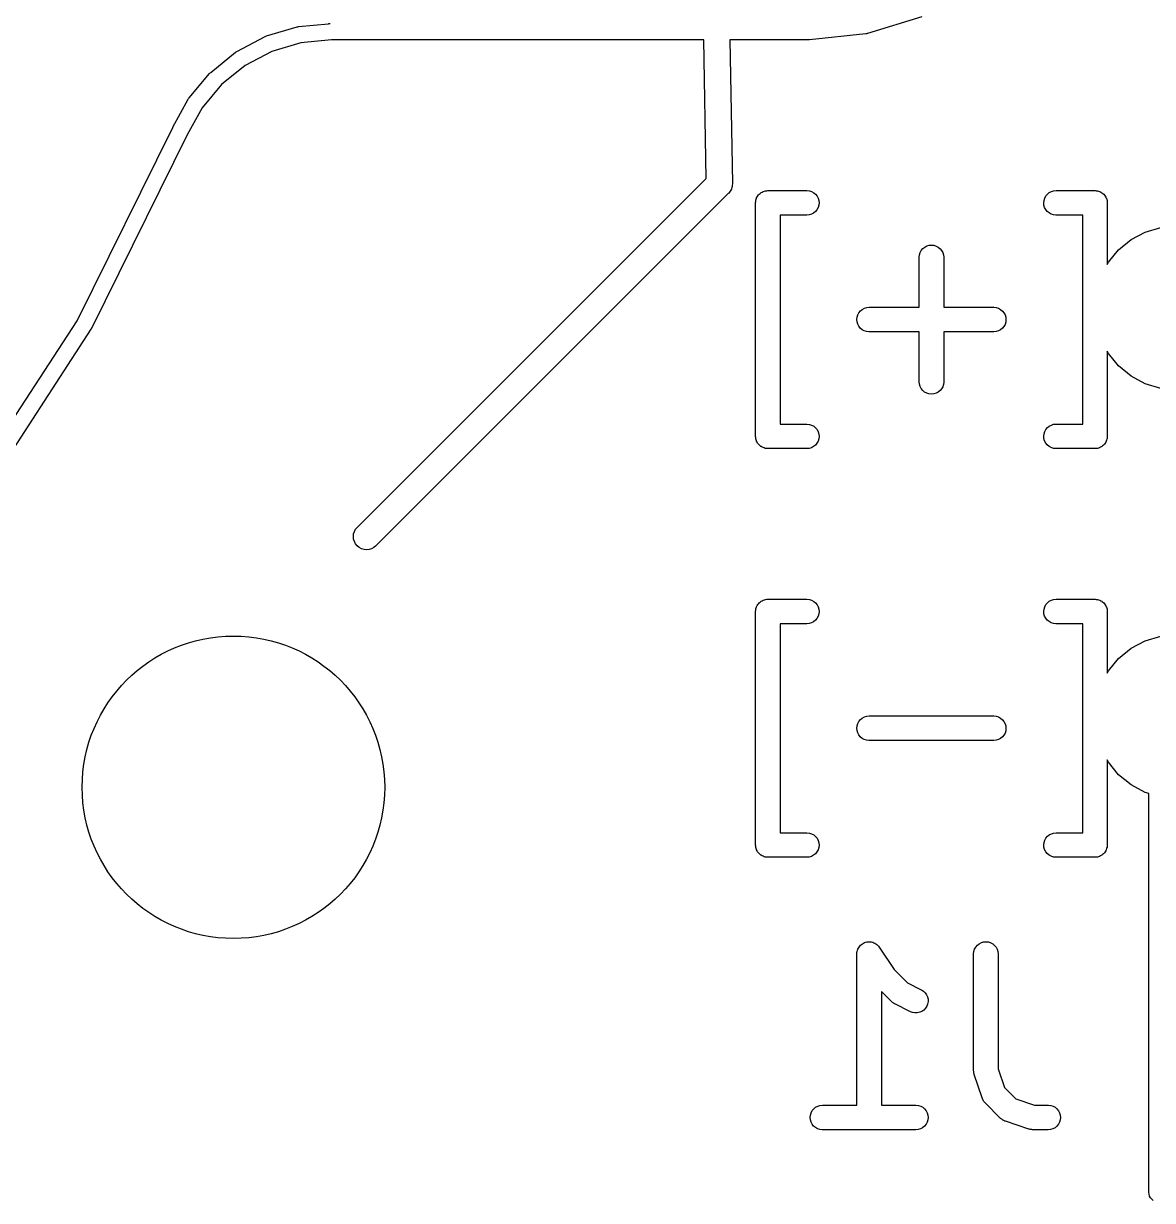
# Model space of a CAD drawing. Extents: x 4.93 to 6.76, y -5.59 to -2.93.
# Drawn here: x 6.12 to 6.3918, y -4.7622 to -4.4788 of the extents above; entities that cross this region are included whole.
import ezdxf

# ---------------------------------------------------------------- set-up
doc = ezdxf.new("R2010")
doc.units = 0
doc.header["$MEASUREMENT"] = 0
doc.layers.add('BLACK', color=7, linetype='CONTINUOUS')

msp = doc.modelspace()

# ---------------------------------------------------------------- linework, layer by layer
at = {"layer": 'BLACK', "linetype": 'CONTINUOUS'}
for p, q in [((6.33624, -4.47711), (6.32318, -4.48116)), ((6.17852, -4.48175), (6.18588, -4.47956)), ((6.18588, -4.47956), (6.18591, -4.47955)), ((6.18588, -4.47956), (6.18588, -4.47956)), ((6.18588, -4.47956), (6.18588, -4.47956)), ((6.18588, -4.47956), (6.18588, -4.47956)), ((6.18591, -4.47955), (6.18608, -4.47952)), ((6.18608, -4.47952), (6.18626, -4.47948)), ((6.18626, -4.47948), (6.19348, -4.47879)), ((6.19348, -4.47879), (6.19355, -4.47877)), ((6.19355, -4.47877), (6.19384, -4.47874)), ((6.3228, -4.48124), (6.3092, -4.48266)), ((6.32298, -4.4812), (6.3228, -4.48124)), ((6.32315, -4.48117), (6.32298, -4.4812)), ((6.32318, -4.48116), (6.32315, -4.48117)), ((6.32318, -4.48116), (6.32318, -4.48116)), ((6.17137, -4.48547), (6.17817, -4.48189)), ((6.17817, -4.48189), (6.17819, -4.48188)), ((6.17817, -4.48189), (6.17817, -4.48189)), ((6.17817, -4.48189), (6.17817, -4.48189)), ((6.17819, -4.48188), (6.17836, -4.48181)), ((6.17836, -4.48181), (6.17852, -4.48175)), ((6.18682, -4.48338), (6.17983, -4.48547)), ((6.19414, -4.48268), (6.18682, -4.48338)), ((6.19417, -4.48268), (6.19414, -4.48268)), ((6.28376, -4.48268), (6.19417, -4.48268)), ((6.28434, -4.51611), (6.28376, -4.48268)), ((6.3086, -4.48268), (6.29006, -4.48268)), ((6.29006, -4.48268), (6.29066, -4.51721)), ((6.309, -4.48268), (6.3086, -4.48268)), ((6.3086, -4.48268), (6.3086, -4.48268)), ((6.30909, -4.48267), (6.309, -4.48268)), ((6.30917, -4.48267), (6.30909, -4.48267)), ((6.3092, -4.48266), (6.30917, -4.48267)), ((6.16508, -4.49051), (6.17105, -4.48568)), ((6.17105, -4.48568), (6.17107, -4.48567)), ((6.17107, -4.48567), (6.17122, -4.48557)), ((6.17122, -4.48557), (6.17137, -4.48547)), ((6.17983, -4.48547), (6.17338, -4.48886)), ((6.17338, -4.48886), (6.1677, -4.49345)), ((6.15988, -4.49668), (6.1648, -4.49078)), ((6.1648, -4.49078), (6.16482, -4.49076)), ((6.1648, -4.49078), (6.1648, -4.49078)), ((6.1648, -4.49078), (6.1648, -4.49078)), ((6.16482, -4.49076), (6.16495, -4.49064)), ((6.16495, -4.49064), (6.16508, -4.49051)), ((6.1677, -4.49345), (6.16303, -4.49906)), ((6.15599, -4.50374), (6.15967, -4.497)), ((6.15967, -4.497), (6.15968, -4.49698)), ((6.15967, -4.497), (6.15967, -4.497)), ((6.15967, -4.497), (6.15967, -4.497)), ((6.15968, -4.49698), (6.15978, -4.49683)), ((6.15978, -4.49683), (6.15988, -4.49668)), ((6.16303, -4.49906), (6.15946, -4.50559)), ((6.13291, -4.55032), (6.15595, -4.50381)), ((6.15595, -4.50381), (6.15598, -4.50376)), ((6.15598, -4.50376), (6.15599, -4.50374)), ((6.15946, -4.50559), (6.13638, -4.55217)), ((6.20027, -4.60019), (6.28434, -4.51611)), ((6.29062, -4.51801), (6.29053, -4.51828)), ((6.29063, -4.51796), (6.29062, -4.51799)), ((6.29062, -4.51799), (6.29062, -4.51801)), ((6.29065, -4.51768), (6.29063, -4.51796)), ((6.29068, -4.5174), (6.29065, -4.51768)), ((6.29066, -4.51721), (6.29068, -4.5174)), ((6.28965, -4.51971), (6.20472, -4.60464)), ((6.28979, -4.51959), (6.28965, -4.51971)), ((6.28996, -4.51937), (6.28979, -4.51959)), ((6.29014, -4.51915), (6.28996, -4.51937)), ((6.29016, -4.51913), (6.29014, -4.51915)), ((6.29017, -4.51911), (6.29016, -4.51913)), ((6.2903, -4.51886), (6.29017, -4.51911)), ((6.29044, -4.51861), (6.2903, -4.51886)), ((6.29046, -4.51856), (6.29044, -4.51858)), ((6.29044, -4.51858), (6.29044, -4.51861)), ((6.29053, -4.51828), (6.29046, -4.51856)), ((6.29632, -4.52132), (6.29641, -4.52106)), ((6.29641, -4.52106), (6.29649, -4.52079)), ((6.29649, -4.52079), (6.2965, -4.52078)), ((6.2965, -4.52077), (6.29663, -4.52053)), ((6.2965, -4.52078), (6.2965, -4.52077)), ((6.29663, -4.52053), (6.29676, -4.52028)), ((6.29676, -4.52028), (6.29677, -4.52028)), ((6.29677, -4.52028), (6.29678, -4.52027)), ((6.29678, -4.52027), (6.29696, -4.52005)), ((6.29696, -4.52005), (6.29713, -4.51984)), ((6.29713, -4.51984), (6.29714, -4.51983)), ((6.29714, -4.51983), (6.29715, -4.51983)), ((6.29715, -4.51983), (6.29736, -4.51965)), ((6.29736, -4.51965), (6.29758, -4.51948)), ((6.29758, -4.51948), (6.29759, -4.51947)), ((6.29759, -4.51947), (6.2976, -4.51946)), ((6.2976, -4.51946), (6.29784, -4.51934)), ((6.29784, -4.51934), (6.29809, -4.5192)), ((6.29809, -4.5192), (6.2981, -4.5192)), ((6.2981, -4.5192), (6.29811, -4.5192)), ((6.29811, -4.5192), (6.29837, -4.51912)), ((6.29837, -4.51912), (6.29864, -4.51904)), ((6.29864, -4.51904), (6.29865, -4.51904)), ((6.29865, -4.51904), (6.29866, -4.51903)), ((6.29866, -4.51903), (6.29894, -4.51901)), ((6.29894, -4.51901), (6.29921, -4.51898)), ((6.29921, -4.51898), (6.30859, -4.51898)), ((6.30859, -4.51898), (6.30863, -4.51898)), ((6.30863, -4.51898), (6.3092, -4.51905)), ((6.3092, -4.51905), (6.30975, -4.51922)), ((6.30975, -4.51922), (6.31025, -4.5195)), ((6.31025, -4.5195), (6.3107, -4.51987)), ((6.3107, -4.51987), (6.31106, -4.52032)), ((6.31106, -4.52032), (6.31132, -4.52083)), ((6.31132, -4.52083), (6.31149, -4.52138)), ((6.36569, -4.52134), (6.36586, -4.52079)), ((6.36586, -4.52079), (6.36613, -4.52028)), ((6.36613, -4.52028), (6.3665, -4.51984)), ((6.3665, -4.51984), (6.36694, -4.51948)), ((6.36694, -4.51948), (6.36745, -4.5192)), ((6.36745, -4.5192), (6.36801, -4.51904)), ((6.36801, -4.51904), (6.36858, -4.51898)), ((6.36858, -4.51898), (6.37795, -4.51898)), ((6.37795, -4.51898), (6.37797, -4.51898)), ((6.37797, -4.51898), (6.37797, -4.51898)), ((6.37797, -4.51898), (6.37797, -4.51898)), ((6.37797, -4.51898), (6.37799, -4.51898)), ((6.37799, -4.51898), (6.37827, -4.51901)), ((6.37827, -4.51901), (6.37855, -4.51904)), ((6.37855, -4.51904), (6.37856, -4.51905)), ((6.37856, -4.51905), (6.37857, -4.51905)), ((6.37857, -4.51905), (6.37883, -4.51913)), ((6.37883, -4.51913), (6.3791, -4.51921)), ((6.3791, -4.51921), (6.37911, -4.51922)), ((6.37911, -4.51922), (6.37912, -4.51922)), ((6.37912, -4.51922), (6.37936, -4.51936)), ((6.37936, -4.51936), (6.3796, -4.51949)), ((6.3796, -4.51949), (6.37961, -4.51949)), ((6.37961, -4.51949), (6.37962, -4.5195)), ((6.37962, -4.5195), (6.37983, -4.51968)), ((6.37983, -4.51968), (6.38005, -4.51985)), ((6.38005, -4.51985), (6.38005, -4.51986)), ((6.38005, -4.51986), (6.38006, -4.51987)), ((6.38006, -4.51987), (6.38024, -4.52008)), ((6.38024, -4.52008), (6.38041, -4.5203)), ((6.38041, -4.5203), (6.38042, -4.52031)), ((6.38042, -4.52031), (6.38042, -4.52032)), ((6.38042, -4.52032), (6.38055, -4.52056)), ((6.38055, -4.52056), (6.38068, -4.52081)), ((6.38068, -4.52081), (6.38069, -4.52082)), ((6.38069, -4.52082), (6.38069, -4.52083)), ((6.38069, -4.52083), (6.38077, -4.5211)), ((6.38077, -4.5211), (6.38085, -4.52136)), ((6.29626, -4.52189), (6.29629, -4.52162)), ((6.29626, -4.52191), (6.29626, -4.52189)), ((6.29626, -4.52193), (6.29626, -4.52191)), ((6.29626, -4.52191), (6.29626, -4.52191)), ((6.29626, -4.52191), (6.29626, -4.52191)), ((6.29626, -4.57818), (6.29626, -4.52193)), ((6.29629, -4.52162), (6.29632, -4.52134)), ((6.29632, -4.52133), (6.29632, -4.52132)), ((6.29632, -4.52134), (6.29632, -4.52133)), ((6.31103, -4.52359), (6.31067, -4.52403)), ((6.31131, -4.52308), (6.31103, -4.52359)), ((6.31148, -4.52253), (6.31131, -4.52308)), ((6.31154, -4.52196), (6.31148, -4.52253)), ((6.31149, -4.52138), (6.31154, -4.52196)), ((6.36563, -4.52191), (6.36569, -4.52134)), ((6.36568, -4.52249), (6.36563, -4.52191)), ((6.36584, -4.52304), (6.36568, -4.52249)), ((6.36611, -4.52355), (6.36584, -4.52304)), ((6.36647, -4.524), (6.36611, -4.52355)), ((6.38085, -4.52136), (6.38085, -4.52137)), ((6.38085, -4.52137), (6.38085, -4.52138)), ((6.38085, -4.52138), (6.38088, -4.52166)), ((6.38088, -4.52166), (6.38091, -4.52193)), ((6.38091, -4.52193), (6.38091, -4.53679)), ((6.30859, -4.52489), (6.30217, -4.52489)), ((6.30217, -4.52489), (6.30217, -4.57522)), ((6.30916, -4.52483), (6.30859, -4.52489)), ((6.30971, -4.52466), (6.30916, -4.52483)), ((6.31022, -4.52439), (6.30971, -4.52466)), ((6.31067, -4.52403), (6.31022, -4.52439)), ((6.36691, -4.52437), (6.36647, -4.524)), ((6.36742, -4.52465), (6.36691, -4.52437)), ((6.36796, -4.52482), (6.36742, -4.52465)), ((6.36854, -4.52489), (6.36796, -4.52482)), ((6.36858, -4.52489), (6.36854, -4.52489)), ((6.375, -4.52489), (6.36858, -4.52489)), ((6.375, -4.57522), (6.375, -4.52489)), ((6.38665, -4.5308), (6.39007, -4.52897)), ((6.39007, -4.52897), (6.39378, -4.52784)), ((6.33697, -4.53259), (6.33748, -4.53232)), ((6.33748, -4.53232), (6.33803, -4.53216)), ((6.33803, -4.53216), (6.3386, -4.53211)), ((6.3386, -4.53211), (6.33918, -4.53217)), ((6.33918, -4.53217), (6.33973, -4.53234)), ((6.33973, -4.53234), (6.34023, -4.53261)), ((6.38365, -4.53326), (6.38665, -4.5308)), ((6.33563, -4.53502), (6.33569, -4.53444)), ((6.33563, -4.53506), (6.33563, -4.53502)), ((6.33563, -4.5471), (6.33563, -4.53506)), ((6.33569, -4.53444), (6.33587, -4.53389)), ((6.33587, -4.53389), (6.33615, -4.53339)), ((6.33615, -4.53339), (6.33652, -4.53295)), ((6.33652, -4.53295), (6.33697, -4.53259)), ((6.34023, -4.53261), (6.34068, -4.53298)), ((6.34068, -4.53298), (6.34104, -4.53342)), ((6.34104, -4.53342), (6.34131, -4.53393)), ((6.34131, -4.53393), (6.34148, -4.53448)), ((6.34148, -4.53448), (6.34154, -4.53506)), ((6.34154, -4.53506), (6.34154, -4.5471)), ((6.38119, -4.53625), (6.38365, -4.53326)), ((6.38091, -4.53679), (6.38119, -4.53625)), ((6.32069, -4.54946), (6.32086, -4.54891)), ((6.32086, -4.54891), (6.32114, -4.54841)), ((6.32114, -4.54841), (6.3215, -4.54796)), ((6.3215, -4.54796), (6.32195, -4.5476)), ((6.32195, -4.5476), (6.32246, -4.54733)), ((6.32246, -4.54733), (6.32301, -4.54716)), ((6.32301, -4.54716), (6.32358, -4.5471)), ((6.32358, -4.5471), (6.33563, -4.5471)), ((6.34154, -4.5471), (6.35358, -4.5471)), ((6.35358, -4.5471), (6.35362, -4.5471)), ((6.35362, -4.5471), (6.35419, -4.54717)), ((6.35419, -4.54717), (6.35474, -4.54734)), ((6.35474, -4.54734), (6.35525, -4.54762)), ((6.35525, -4.54762), (6.35569, -4.54799)), ((6.35569, -4.54799), (6.35605, -4.54844)), ((6.35605, -4.54844), (6.35632, -4.54895)), ((6.35632, -4.54895), (6.35648, -4.5495)), ((6.10466, -4.59372), (6.13291, -4.55032)), ((6.13638, -4.55217), (6.13629, -4.55234)), ((6.32063, -4.55004), (6.32069, -4.54946)), ((6.32068, -4.55061), (6.32063, -4.55004)), ((6.32085, -4.55116), (6.32068, -4.55061)), ((6.32111, -4.55167), (6.32085, -4.55116)), ((6.32147, -4.55212), (6.32111, -4.55167)), ((6.32192, -4.55249), (6.32147, -4.55212)), ((6.35566, -4.55215), (6.35521, -4.55252)), ((6.35603, -4.55171), (6.35566, -4.55215)), ((6.3563, -4.5512), (6.35603, -4.55171)), ((6.35647, -4.55065), (6.3563, -4.5512)), ((6.35653, -4.55008), (6.35647, -4.55065)), ((6.35648, -4.5495), (6.35653, -4.55008)), ((6.13627, -4.55237), (6.10789, -4.59597)), ((6.13628, -4.55236), (6.13627, -4.55237)), ((6.13629, -4.55234), (6.13628, -4.55236)), ((6.32242, -4.55277), (6.32192, -4.55249)), ((6.32297, -4.55294), (6.32242, -4.55277)), ((6.32354, -4.55301), (6.32297, -4.55294)), ((6.32358, -4.55301), (6.32354, -4.55301)), ((6.33563, -4.55301), (6.32358, -4.55301)), ((6.33563, -4.56505), (6.33563, -4.55301)), ((6.35358, -4.55301), (6.34154, -4.55301)), ((6.34154, -4.55301), (6.34154, -4.56505)), ((6.35415, -4.55295), (6.35358, -4.55301)), ((6.35471, -4.55279), (6.35415, -4.55295)), ((6.35521, -4.55252), (6.35471, -4.55279)), ((6.38119, -4.55823), (6.38091, -4.5577)), ((6.38091, -4.5577), (6.38091, -4.57818)), ((6.38365, -4.56123), (6.38119, -4.55823)), ((6.38665, -4.56369), (6.38365, -4.56123)), ((6.33569, -4.56563), (6.33563, -4.56505)), ((6.33585, -4.56618), (6.33569, -4.56563)), ((6.33612, -4.56669), (6.33585, -4.56618)), ((6.3413, -4.56622), (6.34102, -4.56672)), ((6.34147, -4.56567), (6.3413, -4.56622)), ((6.34154, -4.5651), (6.34147, -4.56567)), ((6.34154, -4.56505), (6.34154, -4.5651)), ((6.39007, -4.56552), (6.38665, -4.56369)), ((6.39378, -4.56664), (6.39007, -4.56552)), ((6.33649, -4.56713), (6.33612, -4.56669)), ((6.33693, -4.5675), (6.33649, -4.56713)), ((6.33744, -4.56778), (6.33693, -4.5675)), ((6.33799, -4.56795), (6.33744, -4.56778)), ((6.33856, -4.56801), (6.33799, -4.56795)), ((6.33914, -4.56795), (6.33856, -4.56801)), ((6.33969, -4.56779), (6.33914, -4.56795)), ((6.3402, -4.56753), (6.33969, -4.56779)), ((6.34065, -4.56716), (6.3402, -4.56753)), ((6.34102, -4.56672), (6.34065, -4.56716)), ((6.30217, -4.57522), (6.30859, -4.57522)), ((6.30859, -4.57522), (6.30863, -4.57523)), ((6.30863, -4.57523), (6.3092, -4.57529)), ((6.3092, -4.57529), (6.30975, -4.57546)), ((6.30975, -4.57546), (6.31025, -4.57574)), ((6.31025, -4.57574), (6.3107, -4.57611)), ((6.3107, -4.57611), (6.31106, -4.57656)), ((6.31106, -4.57656), (6.31132, -4.57707)), ((6.31132, -4.57707), (6.31149, -4.57762)), ((6.31149, -4.57762), (6.31154, -4.5782)), ((6.36563, -4.57816), (6.36569, -4.57758)), ((6.36569, -4.57758), (6.36586, -4.57703)), ((6.36586, -4.57703), (6.36613, -4.57653)), ((6.36613, -4.57653), (6.3665, -4.57608)), ((6.3665, -4.57608), (6.36694, -4.57572)), ((6.36694, -4.57572), (6.36745, -4.57545)), ((6.36745, -4.57545), (6.36801, -4.57528)), ((6.36801, -4.57528), (6.36858, -4.57522)), ((6.36858, -4.57522), (6.375, -4.57522)), ((6.29629, -4.57845), (6.29626, -4.57818)), ((6.29631, -4.57873), (6.29629, -4.57845)), ((6.29632, -4.57874), (6.29631, -4.57873)), ((6.29632, -4.57875), (6.29632, -4.57874)), ((6.2964, -4.57902), (6.29632, -4.57875)), ((6.29647, -4.57928), (6.2964, -4.57902)), ((6.29648, -4.57929), (6.29647, -4.57928)), ((6.29648, -4.5793), (6.29648, -4.57929)), ((6.29661, -4.57955), (6.29648, -4.5793)), ((6.29674, -4.57979), (6.29661, -4.57955)), ((6.29675, -4.5798), (6.29674, -4.57979)), ((6.29675, -4.57981), (6.29675, -4.5798)), ((6.29693, -4.58003), (6.29675, -4.57981)), ((6.2971, -4.58024), (6.29693, -4.58003)), ((6.29711, -4.58025), (6.2971, -4.58024)), ((6.29712, -4.58026), (6.29711, -4.58025)), ((6.29733, -4.58043), (6.29712, -4.58026)), ((6.29754, -4.58061), (6.29733, -4.58043)), ((6.29755, -4.58062), (6.29754, -4.58061)), ((6.29756, -4.58063), (6.29755, -4.58062)), ((6.2978, -4.58076), (6.29756, -4.58063)), ((6.31067, -4.58027), (6.31022, -4.58064)), ((6.31103, -4.57983), (6.31067, -4.58027)), ((6.31131, -4.57932), (6.31103, -4.57983)), ((6.31148, -4.57877), (6.31131, -4.57932)), ((6.31154, -4.5782), (6.31148, -4.57877)), ((6.36568, -4.57873), (6.36563, -4.57816)), ((6.36584, -4.57928), (6.36568, -4.57873)), ((6.36611, -4.57979), (6.36584, -4.57928)), ((6.36647, -4.58024), (6.36611, -4.57979)), ((6.36691, -4.58061), (6.36647, -4.58024)), ((6.36742, -4.58089), (6.36691, -4.58061)), ((6.3798, -4.58046), (6.37959, -4.58064)), ((6.38002, -4.58029), (6.3798, -4.58046)), ((6.38003, -4.58028), (6.38002, -4.58029)), ((6.38021, -4.58006), (6.38003, -4.58027)), ((6.38003, -4.58027), (6.38003, -4.58028)), ((6.38039, -4.57985), (6.38021, -4.58006)), ((6.3804, -4.57983), (6.38039, -4.57984)), ((6.38039, -4.57984), (6.38039, -4.57985)), ((6.38053, -4.57959), (6.3804, -4.57983)), ((6.38067, -4.57934), (6.38053, -4.57959)), ((6.38076, -4.57906), (6.38067, -4.57932)), ((6.38067, -4.57932), (6.38067, -4.57933)), ((6.38067, -4.57933), (6.38067, -4.57934)), ((6.38084, -4.57879), (6.38076, -4.57906)), ((6.38085, -4.57877), (6.38084, -4.57878)), ((6.38084, -4.57878), (6.38084, -4.57879)), ((6.38087, -4.57849), (6.38085, -4.57877)), ((6.38091, -4.57822), (6.38087, -4.57849)), ((6.38091, -4.57818), (6.38091, -4.5782)), ((6.38091, -4.5782), (6.38091, -4.5782)), ((6.38091, -4.5782), (6.38091, -4.5782)), ((6.38091, -4.5782), (6.38091, -4.57822)), ((6.29805, -4.58089), (6.2978, -4.58076)), ((6.29806, -4.58089), (6.29805, -4.58089)), ((6.29807, -4.5809), (6.29806, -4.58089)), ((6.29834, -4.58098), (6.29807, -4.5809)), ((6.2986, -4.58107), (6.29834, -4.58098)), ((6.29861, -4.58107), (6.2986, -4.58107)), ((6.29862, -4.58107), (6.29861, -4.58107)), ((6.29889, -4.5811), (6.29862, -4.58107)), ((6.29917, -4.58113), (6.29889, -4.5811)), ((6.29919, -4.58113), (6.29917, -4.58113)), ((6.29921, -4.58113), (6.29919, -4.58113)), ((6.29919, -4.58113), (6.29919, -4.58113)), ((6.29919, -4.58113), (6.29919, -4.58113)), ((6.30859, -4.58113), (6.29921, -4.58113)), ((6.30916, -4.58107), (6.30859, -4.58113)), ((6.30971, -4.58091), (6.30916, -4.58107)), ((6.31022, -4.58064), (6.30971, -4.58091)), ((6.36796, -4.58107), (6.36742, -4.58089)), ((6.36854, -4.58113), (6.36796, -4.58107)), ((6.36858, -4.58113), (6.36854, -4.58113)), ((6.37795, -4.58113), (6.36858, -4.58113)), ((6.37823, -4.5811), (6.37795, -4.58113)), ((6.37851, -4.58108), (6.37823, -4.5811)), ((6.37852, -4.58108), (6.37851, -4.58108)), ((6.37853, -4.58107), (6.37852, -4.58108)), ((6.37879, -4.58099), (6.37853, -4.58107)), ((6.37906, -4.58092), (6.37879, -4.58099)), ((6.37907, -4.58091), (6.37906, -4.58092)), ((6.37908, -4.58091), (6.37907, -4.58091)), ((6.37932, -4.58078), (6.37908, -4.58091)), ((6.37957, -4.58065), (6.37932, -4.58078)), ((6.37958, -4.58064), (6.37957, -4.58065)), ((6.37959, -4.58064), (6.37958, -4.58064)), ((6.19997, -4.60055), (6.20027, -4.60019)), ((6.19944, -4.6023), (6.1995, -4.60169)), ((6.1995, -4.60292), (6.19944, -4.6023)), ((6.1995, -4.60169), (6.19968, -4.60109)), ((6.19968, -4.60352), (6.1995, -4.60292)), ((6.19968, -4.60109), (6.19997, -4.60055)), ((6.19997, -4.60406), (6.19968, -4.60352)), ((6.20037, -4.60454), (6.19997, -4.60406)), ((6.20085, -4.60494), (6.20037, -4.60454)), ((6.20139, -4.60523), (6.20085, -4.60494)), ((6.20199, -4.60541), (6.20139, -4.60523)), ((6.2026, -4.60547), (6.20199, -4.60541)), ((6.20322, -4.60541), (6.2026, -4.60547)), ((6.20381, -4.60523), (6.20322, -4.60541)), ((6.20436, -4.60494), (6.20381, -4.60523)), ((6.20472, -4.60464), (6.20436, -4.60494)), ((6.29837, -4.61754), (6.29864, -4.61746)), ((6.29864, -4.61746), (6.29865, -4.61746)), ((6.29865, -4.61746), (6.29866, -4.61746)), ((6.29866, -4.61746), (6.29894, -4.61743)), ((6.29894, -4.61743), (6.29921, -4.61741)), ((6.29921, -4.61741), (6.30859, -4.61741)), ((6.30859, -4.61741), (6.30863, -4.61741)), ((6.30863, -4.61741), (6.3092, -4.61747)), ((6.3092, -4.61747), (6.30975, -4.61765)), ((6.36745, -4.61763), (6.36801, -4.61746)), ((6.36801, -4.61746), (6.36858, -4.61741)), ((6.36858, -4.61741), (6.37795, -4.61741)), ((6.37795, -4.61741), (6.37797, -4.61741)), ((6.37797, -4.61741), (6.37797, -4.61741)), ((6.37797, -4.61741), (6.37797, -4.61741)), ((6.37797, -4.61741), (6.37799, -4.61741)), ((6.37799, -4.61741), (6.37827, -4.61744)), ((6.37827, -4.61744), (6.37855, -4.61747)), ((6.37855, -4.61747), (6.37856, -4.61747)), ((6.37856, -4.61747), (6.37857, -4.61747)), ((6.37857, -4.61747), (6.37883, -4.61756)), ((6.29626, -4.62032), (6.29629, -4.62004)), ((6.29629, -4.62004), (6.29632, -4.61977)), ((6.29632, -4.61975), (6.29641, -4.61948)), ((6.29632, -4.61976), (6.29632, -4.61975)), ((6.29632, -4.61977), (6.29632, -4.61976)), ((6.29641, -4.61948), (6.29649, -4.61922)), ((6.29649, -4.61922), (6.2965, -4.61921)), ((6.2965, -4.6192), (6.29663, -4.61895)), ((6.2965, -4.61921), (6.2965, -4.6192)), ((6.29663, -4.61895), (6.29676, -4.61871)), ((6.29676, -4.61871), (6.29677, -4.6187)), ((6.29677, -4.6187), (6.29678, -4.61869)), ((6.29678, -4.61869), (6.29696, -4.61848)), ((6.29696, -4.61848), (6.29713, -4.61826)), ((6.29713, -4.61826), (6.29714, -4.61826)), ((6.29714, -4.61826), (6.29715, -4.61825)), ((6.29715, -4.61825), (6.29736, -4.61808)), ((6.29736, -4.61808), (6.29758, -4.6179)), ((6.29758, -4.6179), (6.29759, -4.6179)), ((6.29759, -4.6179), (6.2976, -4.61789)), ((6.2976, -4.61789), (6.29784, -4.61776)), ((6.29784, -4.61776), (6.29809, -4.61763)), ((6.29809, -4.61763), (6.2981, -4.61763)), ((6.2981, -4.61763), (6.29811, -4.61762)), ((6.29811, -4.61762), (6.29837, -4.61754)), ((6.30975, -4.61765), (6.31025, -4.61792)), ((6.31025, -4.61792), (6.3107, -4.61829)), ((6.3107, -4.61829), (6.31106, -4.61874)), ((6.31106, -4.61874), (6.31132, -4.61925)), ((6.31132, -4.61925), (6.31149, -4.61981)), ((6.31149, -4.61981), (6.31154, -4.62038)), ((6.36563, -4.62034), (6.36569, -4.61977)), ((6.36569, -4.61977), (6.36586, -4.61922)), ((6.36586, -4.61922), (6.36613, -4.61871)), ((6.36613, -4.61871), (6.3665, -4.61826)), ((6.3665, -4.61826), (6.36694, -4.6179)), ((6.36694, -4.6179), (6.36745, -4.61763)), ((6.37883, -4.61756), (6.3791, -4.61764)), ((6.3791, -4.61764), (6.37911, -4.61764)), ((6.37911, -4.61764), (6.37912, -4.61765)), ((6.37912, -4.61765), (6.37936, -4.61778)), ((6.37936, -4.61778), (6.3796, -4.61791)), ((6.3796, -4.61791), (6.37961, -4.61792)), ((6.37961, -4.61792), (6.37962, -4.61792)), ((6.37962, -4.61792), (6.37983, -4.6181)), ((6.37983, -4.6181), (6.38005, -4.61828)), ((6.38005, -4.61828), (6.38005, -4.61829)), ((6.38005, -4.61829), (6.38006, -4.61829)), ((6.38006, -4.61829), (6.38024, -4.61851)), ((6.38024, -4.61851), (6.38041, -4.61873)), ((6.38041, -4.61873), (6.38042, -4.61874)), ((6.38042, -4.61874), (6.38042, -4.61874)), ((6.38042, -4.61874), (6.38055, -4.61899)), ((6.38055, -4.61899), (6.38068, -4.61923)), ((6.38068, -4.61923), (6.38069, -4.61924)), ((6.38069, -4.61924), (6.38069, -4.61925)), ((6.38069, -4.61925), (6.38077, -4.61952)), ((6.38077, -4.61952), (6.38085, -4.61979)), ((6.38085, -4.61979), (6.38085, -4.6198)), ((6.38085, -4.6198), (6.38085, -4.61981)), ((6.38085, -4.61981), (6.38088, -4.62008)), ((6.38088, -4.62008), (6.38091, -4.62036)), ((6.29626, -4.62034), (6.29626, -4.62032)), ((6.29626, -4.62036), (6.29626, -4.62034)), ((6.29626, -4.62034), (6.29626, -4.62034)), ((6.29626, -4.62034), (6.29626, -4.62034)), ((6.29626, -4.6766), (6.29626, -4.62036)), ((6.30971, -4.62309), (6.30916, -4.62326)), ((6.31022, -4.62282), (6.30971, -4.62309)), ((6.31067, -4.62246), (6.31022, -4.62282)), ((6.31103, -4.62201), (6.31067, -4.62246)), ((6.31131, -4.6215), (6.31103, -4.62201)), ((6.31148, -4.62095), (6.31131, -4.6215)), ((6.31154, -4.62038), (6.31148, -4.62095)), ((6.36568, -4.62091), (6.36563, -4.62034)), ((6.36584, -4.62147), (6.36568, -4.62091)), ((6.36611, -4.62198), (6.36584, -4.62147)), ((6.36647, -4.62243), (6.36611, -4.62198)), ((6.36691, -4.6228), (6.36647, -4.62243)), ((6.36742, -4.62307), (6.36691, -4.6228)), ((6.36796, -4.62325), (6.36742, -4.62307)), ((6.38091, -4.62036), (6.38091, -4.63521)), ((6.30859, -4.62331), (6.30217, -4.62331)), ((6.30217, -4.62331), (6.30217, -4.67365)), ((6.30916, -4.62326), (6.30859, -4.62331)), ((6.36854, -4.62331), (6.36796, -4.62325)), ((6.36858, -4.62331), (6.36854, -4.62331)), ((6.375, -4.62331), (6.36858, -4.62331)), ((6.375, -4.67365), (6.375, -4.62331)), ((6.38665, -4.62922), (6.39007, -4.62739)), ((6.39007, -4.62739), (6.39378, -4.62627)), ((6.38365, -4.63168), (6.38665, -4.62922)), ((6.38119, -4.63468), (6.38365, -4.63168)), ((6.38091, -4.63521), (6.38119, -4.63468)), ((6.32195, -4.64602), (6.32246, -4.64575)), ((6.32246, -4.64575), (6.32301, -4.64558)), ((6.32301, -4.64558), (6.32358, -4.64553)), ((6.32358, -4.64553), (6.35358, -4.64553)), ((6.35358, -4.64553), (6.35362, -4.64553)), ((6.35362, -4.64553), (6.35419, -4.64559)), ((6.35419, -4.64559), (6.35474, -4.64577)), ((6.35474, -4.64577), (6.35525, -4.64605)), ((6.32063, -4.64846), (6.32069, -4.64789)), ((6.32068, -4.64903), (6.32063, -4.64846)), ((6.32069, -4.64789), (6.32086, -4.64734)), ((6.32086, -4.64734), (6.32114, -4.64683)), ((6.32114, -4.64683), (6.3215, -4.64639)), ((6.3215, -4.64639), (6.32195, -4.64602)), ((6.35525, -4.64605), (6.35569, -4.64642)), ((6.35569, -4.64642), (6.35605, -4.64686)), ((6.35605, -4.64686), (6.35632, -4.64738)), ((6.35632, -4.64738), (6.35648, -4.64793)), ((6.35653, -4.6485), (6.35647, -4.64908)), ((6.35648, -4.64793), (6.35653, -4.6485)), ((6.32085, -4.64959), (6.32068, -4.64903)), ((6.32111, -4.6501), (6.32085, -4.64959)), ((6.32147, -4.65055), (6.32111, -4.6501)), ((6.32192, -4.65092), (6.32147, -4.65055)), ((6.32242, -4.6512), (6.32192, -4.65092)), ((6.32297, -4.65137), (6.32242, -4.6512)), ((6.32354, -4.65143), (6.32297, -4.65137)), ((6.32358, -4.65143), (6.32354, -4.65143)), ((6.35358, -4.65143), (6.32358, -4.65143)), ((6.35415, -4.65138), (6.35358, -4.65143)), ((6.35471, -4.65121), (6.35415, -4.65138)), ((6.35521, -4.65094), (6.35471, -4.65121)), ((6.35566, -4.65058), (6.35521, -4.65094)), ((6.35603, -4.65013), (6.35566, -4.65058)), ((6.3563, -4.64963), (6.35603, -4.65013)), ((6.35647, -4.64908), (6.3563, -4.64963)), ((6.38119, -4.65666), (6.38091, -4.65612)), ((6.38091, -4.65612), (6.38091, -4.6766)), ((6.38365, -4.65966), (6.38119, -4.65666)), ((6.38665, -4.66212), (6.38365, -4.65966)), ((6.39007, -4.66394), (6.38665, -4.66212)), ((6.39094, -4.66421), (6.39007, -4.66394)), ((6.39094, -4.76012), (6.39094, -4.66421)), ((6.30217, -4.67365), (6.30859, -4.67365)), ((6.30859, -4.67365), (6.30863, -4.67365)), ((6.30863, -4.67365), (6.3092, -4.67371)), ((6.3092, -4.67371), (6.30975, -4.67389)), ((6.30975, -4.67389), (6.31025, -4.67417)), ((6.31025, -4.67417), (6.3107, -4.67454)), ((6.3665, -4.67451), (6.36694, -4.67414)), ((6.36694, -4.67414), (6.36745, -4.67387)), ((6.36745, -4.67387), (6.36801, -4.67371)), ((6.36801, -4.67371), (6.36858, -4.67365)), ((6.36858, -4.67365), (6.375, -4.67365)), ((6.29629, -4.67688), (6.29626, -4.6766)), ((6.29631, -4.67716), (6.29629, -4.67688)), ((6.3107, -4.67454), (6.31106, -4.67499)), ((6.31106, -4.67499), (6.31132, -4.6755)), ((6.31132, -4.6755), (6.31149, -4.67605)), ((6.31154, -4.67662), (6.31148, -4.6772)), ((6.31149, -4.67605), (6.31154, -4.67662)), ((6.36563, -4.67658), (6.36569, -4.67601)), ((6.36568, -4.67716), (6.36563, -4.67658)), ((6.36569, -4.67601), (6.36586, -4.67546)), ((6.36586, -4.67546), (6.36613, -4.67495)), ((6.36613, -4.67495), (6.3665, -4.67451)), ((6.38087, -4.67692), (6.38085, -4.6772)), ((6.38091, -4.67664), (6.38087, -4.67692)), ((6.38091, -4.6766), (6.38091, -4.67662)), ((6.38091, -4.67662), (6.38091, -4.67662)), ((6.38091, -4.67662), (6.38091, -4.67662)), ((6.38091, -4.67662), (6.38091, -4.67664)), ((6.29632, -4.67717), (6.29631, -4.67716)), ((6.29632, -4.67718), (6.29632, -4.67717)), ((6.2964, -4.67744), (6.29632, -4.67718)), ((6.29647, -4.67771), (6.2964, -4.67744)), ((6.29648, -4.67772), (6.29647, -4.67771)), ((6.29648, -4.67773), (6.29648, -4.67772)), ((6.29661, -4.67797), (6.29648, -4.67773)), ((6.29674, -4.67822), (6.29661, -4.67797)), ((6.29675, -4.67823), (6.29674, -4.67822)), ((6.29675, -4.67824), (6.29675, -4.67823)), ((6.29693, -4.67845), (6.29675, -4.67824)), ((6.2971, -4.67867), (6.29693, -4.67845)), ((6.29711, -4.67868), (6.2971, -4.67867)), ((6.29712, -4.67868), (6.29711, -4.67868)), ((6.29733, -4.67886), (6.29712, -4.67868)), ((6.29754, -4.67904), (6.29733, -4.67886)), ((6.29755, -4.67904), (6.29754, -4.67904)), ((6.29756, -4.67905), (6.29755, -4.67904)), ((6.2978, -4.67918), (6.29756, -4.67905)), ((6.29805, -4.67932), (6.2978, -4.67918)), ((6.29806, -4.67932), (6.29805, -4.67932)), ((6.29807, -4.67932), (6.29806, -4.67932)), ((6.29834, -4.67941), (6.29807, -4.67932)), ((6.2986, -4.67949), (6.29834, -4.67941)), ((6.29861, -4.67949), (6.2986, -4.67949)), ((6.29862, -4.6795), (6.29861, -4.67949)), ((6.29889, -4.67952), (6.29862, -4.6795)), ((6.29917, -4.67956), (6.29889, -4.67952)), ((6.29919, -4.67956), (6.29917, -4.67956)), ((6.29921, -4.67956), (6.29919, -4.67956)), ((6.29919, -4.67956), (6.29919, -4.67956)), ((6.29919, -4.67956), (6.29919, -4.67956)), ((6.30859, -4.67956), (6.29921, -4.67956)), ((6.30916, -4.6795), (6.30859, -4.67956)), ((6.30971, -4.67933), (6.30916, -4.6795)), ((6.31022, -4.67906), (6.30971, -4.67933)), ((6.31067, -4.6787), (6.31022, -4.67906)), ((6.31103, -4.67825), (6.31067, -4.6787)), ((6.31131, -4.67775), (6.31103, -4.67825)), ((6.31148, -4.6772), (6.31131, -4.67775)), ((6.36584, -4.67771), (6.36568, -4.67716)), ((6.36611, -4.67822), (6.36584, -4.67771)), ((6.36647, -4.67867), (6.36611, -4.67822)), ((6.36691, -4.67904), (6.36647, -4.67867)), ((6.36742, -4.67932), (6.36691, -4.67904)), ((6.36796, -4.67949), (6.36742, -4.67932)), ((6.36854, -4.67956), (6.36796, -4.67949)), ((6.36858, -4.67956), (6.36854, -4.67956)), ((6.37795, -4.67956), (6.36858, -4.67956)), ((6.37823, -4.67953), (6.37795, -4.67956)), ((6.37851, -4.6795), (6.37823, -4.67953)), ((6.37852, -4.6795), (6.37851, -4.6795)), ((6.37853, -4.6795), (6.37852, -4.6795)), ((6.37879, -4.67942), (6.37853, -4.6795)), ((6.37906, -4.67934), (6.37879, -4.67942)), ((6.37907, -4.67934), (6.37906, -4.67934)), ((6.37908, -4.67933), (6.37907, -4.67934)), ((6.37932, -4.6792), (6.37908, -4.67933)), ((6.37957, -4.67907), (6.37932, -4.6792)), ((6.37958, -4.67907), (6.37957, -4.67907)), ((6.37959, -4.67906), (6.37958, -4.67907)), ((6.3798, -4.67889), (6.37959, -4.67906)), ((6.38002, -4.67871), (6.3798, -4.67889)), ((6.38003, -4.6787), (6.38002, -4.67871)), ((6.38021, -4.67848), (6.38003, -4.6787)), ((6.38003, -4.6787), (6.38003, -4.6787)), ((6.38039, -4.67827), (6.38021, -4.67848)), ((6.3804, -4.67825), (6.38039, -4.67826)), ((6.38039, -4.67826), (6.38039, -4.67827)), ((6.38053, -4.67801), (6.3804, -4.67825)), ((6.38067, -4.67777), (6.38053, -4.67801)), ((6.38076, -4.67748), (6.38067, -4.67775)), ((6.38067, -4.67775), (6.38067, -4.67776)), ((6.38067, -4.67776), (6.38067, -4.67777)), ((6.38084, -4.67722), (6.38076, -4.67748)), ((6.38085, -4.6772), (6.38084, -4.67721)), ((6.38084, -4.67721), (6.38084, -4.67722)), ((6.32066, -4.70252), (6.3207, -4.70224)), ((6.3207, -4.70224), (6.32079, -4.70195)), ((6.3207, -4.70224), (6.3207, -4.70224)), ((6.3207, -4.70224), (6.3207, -4.70224)), ((6.32079, -4.70195), (6.32087, -4.70169)), ((6.32087, -4.70169), (6.32102, -4.70142)), ((6.32087, -4.70169), (6.32087, -4.70169)), ((6.32087, -4.70169), (6.32087, -4.70169)), ((6.32102, -4.70142), (6.32115, -4.70119)), ((6.32115, -4.70118), (6.32133, -4.70096)), ((6.32115, -4.70119), (6.32115, -4.70118)), ((6.32115, -4.70118), (6.32115, -4.70118)), ((6.32133, -4.70096), (6.32152, -4.70074)), ((6.32152, -4.70074), (6.32174, -4.70056)), ((6.32152, -4.70074), (6.32152, -4.70074)), ((6.32152, -4.70074), (6.32152, -4.70074)), ((6.32174, -4.70056), (6.32196, -4.70038)), ((6.32196, -4.70038), (6.32197, -4.70038)), ((6.32197, -4.70038), (6.32222, -4.70025)), ((6.32197, -4.70038), (6.32197, -4.70038)), ((6.32222, -4.70025), (6.32247, -4.70011)), ((6.32247, -4.70011), (6.32248, -4.70011)), ((6.32248, -4.70011), (6.32275, -4.70003)), ((6.32248, -4.70011), (6.32248, -4.70011)), ((6.32275, -4.70003), (6.32303, -4.69995)), ((6.32303, -4.69995), (6.32331, -4.69992)), ((6.32303, -4.69995), (6.32303, -4.69995)), ((6.32303, -4.69995), (6.32303, -4.69995)), ((6.32331, -4.69992), (6.3236, -4.6999)), ((6.3236, -4.6999), (6.32361, -4.6999)), ((6.3236, -4.6999), (6.3236, -4.6999)), ((6.32361, -4.6999), (6.32388, -4.69993)), ((6.32388, -4.69993), (6.32417, -4.69996)), ((6.32417, -4.69996), (6.32418, -4.69996)), ((6.32418, -4.69996), (6.32418, -4.69996)), ((6.32418, -4.69996), (6.32446, -4.70004)), ((6.32446, -4.70004), (6.32472, -4.70013)), ((6.32472, -4.70013), (6.32473, -4.70013)), ((6.32473, -4.70013), (6.32473, -4.70013)), ((6.32473, -4.70013), (6.32499, -4.70027)), ((6.32499, -4.70027), (6.32523, -4.7004)), ((6.32523, -4.7004), (6.32523, -4.7004)), ((6.32523, -4.7004), (6.32524, -4.7004)), ((6.32524, -4.7004), (6.32545, -4.70058)), ((6.32545, -4.70058), (6.32568, -4.70077)), ((6.32568, -4.70077), (6.32568, -4.70077)), ((6.32568, -4.70077), (6.32568, -4.70077)), ((6.32568, -4.70077), (6.32586, -4.70099)), ((6.32586, -4.70099), (6.32604, -4.70121)), ((6.32604, -4.70121), (6.32963, -4.70659)), ((6.34875, -4.70281), (6.34882, -4.70224)), ((6.34882, -4.70224), (6.34899, -4.70169)), ((6.34899, -4.70169), (6.34927, -4.70118)), ((6.34927, -4.70118), (6.34964, -4.70074)), ((6.34964, -4.70074), (6.35009, -4.70038)), ((6.35009, -4.70038), (6.3506, -4.70011)), ((6.3506, -4.70011), (6.35115, -4.69995)), ((6.35115, -4.69995), (6.35173, -4.6999)), ((6.35173, -4.6999), (6.3523, -4.69996)), ((6.3523, -4.69996), (6.35285, -4.70013)), ((6.35285, -4.70013), (6.35336, -4.7004)), ((6.35336, -4.7004), (6.3538, -4.70077)), ((6.3538, -4.70077), (6.35417, -4.70122)), ((6.35417, -4.70122), (6.35444, -4.70172)), ((6.35444, -4.70172), (6.3546, -4.70228)), ((6.3546, -4.70228), (6.35466, -4.70285)), ((6.32063, -4.70281), (6.32066, -4.70252)), ((6.32063, -4.70285), (6.32063, -4.70281)), ((6.32063, -4.70281), (6.32063, -4.70281)), ((6.32063, -4.70281), (6.32063, -4.70281)), ((6.32063, -4.70281), (6.32063, -4.70281)), ((6.32063, -4.73927), (6.32063, -4.70285)), ((6.34875, -4.70285), (6.34875, -4.70281)), ((6.34875, -4.73097), (6.34875, -4.70285)), ((6.35466, -4.70285), (6.35466, -4.73049)), ((6.32963, -4.70659), (6.33283, -4.7098)), ((6.33283, -4.7098), (6.33615, -4.71146)), ((6.329, -4.71431), (6.32654, -4.71185)), ((6.32654, -4.71185), (6.32654, -4.73927)), ((6.33615, -4.71146), (6.33619, -4.71148)), ((6.33619, -4.71148), (6.33667, -4.71179)), ((6.33667, -4.71179), (6.33709, -4.71219)), ((6.33709, -4.71219), (6.33741, -4.71267)), ((6.33741, -4.71267), (6.33764, -4.71319)), ((6.33764, -4.71319), (6.33777, -4.71376)), ((6.33777, -4.71376), (6.33778, -4.71433)), ((6.32912, -4.71442), (6.329, -4.71431)), ((6.32924, -4.71453), (6.32912, -4.71442)), ((6.32935, -4.7146), (6.32924, -4.71453)), ((6.32944, -4.71468), (6.32935, -4.7146)), ((6.32959, -4.71476), (6.32944, -4.71468)), ((6.32973, -4.71485), (6.32959, -4.71476)), ((6.32976, -4.71486), (6.32973, -4.71485)), ((6.33351, -4.71674), (6.32976, -4.71486)), ((6.33628, -4.71667), (6.33576, -4.7169)), ((6.33676, -4.71634), (6.33628, -4.71667)), ((6.33715, -4.71592), (6.33676, -4.71634)), ((6.33746, -4.71544), (6.33715, -4.71592)), ((6.33767, -4.7149), (6.33746, -4.71544)), ((6.33778, -4.71433), (6.33767, -4.7149)), ((6.33405, -4.71695), (6.33351, -4.71674)), ((6.33462, -4.71704), (6.33405, -4.71695)), ((6.33519, -4.71703), (6.33462, -4.71704)), ((6.33576, -4.7169), (6.33519, -4.71703)), ((6.35466, -4.73049), (6.35616, -4.735)), ((6.34877, -4.73114), (6.34875, -4.73097)), ((6.34877, -4.7313), (6.34877, -4.73114)), ((6.3488, -4.73142), (6.34877, -4.7313)), ((6.34881, -4.73154), (6.3488, -4.73142)), ((6.34886, -4.7317), (6.34881, -4.73154)), ((6.34889, -4.73187), (6.34886, -4.7317)), ((6.3489, -4.7319), (6.34889, -4.73187)), ((6.35078, -4.73753), (6.3489, -4.7319)), ((6.35616, -4.735), (6.35893, -4.73776)), ((6.31121, -4.73949), (6.31176, -4.73932)), ((6.31176, -4.73932), (6.31234, -4.73927)), ((6.31234, -4.73927), (6.32063, -4.73927)), ((6.32654, -4.73927), (6.33483, -4.73927)), ((6.33483, -4.73927), (6.33487, -4.73927)), ((6.33487, -4.73927), (6.33545, -4.73933)), ((6.33545, -4.73933), (6.336, -4.73951)), ((6.35081, -4.73761), (6.35078, -4.73753)), ((6.35084, -4.73769), (6.35081, -4.73761)), ((6.35093, -4.73787), (6.35084, -4.73769)), ((6.35101, -4.73806), (6.35093, -4.73787)), ((6.35106, -4.73813), (6.35101, -4.73806)), ((6.3511, -4.7382), (6.35106, -4.73813)), ((6.35123, -4.73836), (6.3511, -4.7382)), ((6.35135, -4.73853), (6.35123, -4.73836)), ((6.35141, -4.73859), (6.35135, -4.73853)), ((6.35146, -4.73865), (6.35141, -4.73859)), ((6.35149, -4.73868), (6.35146, -4.73865)), ((6.35524, -4.74243), (6.35149, -4.73868)), ((6.35893, -4.73776), (6.36343, -4.73927)), ((6.36343, -4.73927), (6.3667, -4.73927)), ((6.3667, -4.73927), (6.36675, -4.73927)), ((6.36675, -4.73927), (6.36732, -4.73933)), ((6.36732, -4.73933), (6.36787, -4.73951)), ((6.30938, -4.7422), (6.30944, -4.74163)), ((6.30944, -4.74277), (6.30938, -4.7422)), ((6.30944, -4.74163), (6.30961, -4.74108)), ((6.30961, -4.74108), (6.30989, -4.74057)), ((6.30989, -4.74057), (6.31026, -4.74012)), ((6.31026, -4.74012), (6.3107, -4.73976)), ((6.3107, -4.73976), (6.31121, -4.73949)), ((6.336, -4.73951), (6.3365, -4.73978)), ((6.3365, -4.73978), (6.33694, -4.74015)), ((6.33694, -4.74015), (6.3373, -4.7406)), ((6.3373, -4.7406), (6.33757, -4.74111)), ((6.33757, -4.74111), (6.33773, -4.74167)), ((6.33773, -4.74167), (6.33779, -4.74224)), ((6.36787, -4.73951), (6.36837, -4.73978)), ((6.36837, -4.73978), (6.36881, -4.74015)), ((6.36881, -4.74015), (6.36917, -4.7406)), ((6.36917, -4.7406), (6.36944, -4.74111)), ((6.36944, -4.74111), (6.3696, -4.74167)), ((6.3696, -4.74167), (6.36966, -4.74224)), ((6.3096, -4.74333), (6.30944, -4.74277)), ((6.30987, -4.74384), (6.3096, -4.74333)), ((6.31023, -4.74429), (6.30987, -4.74384)), ((6.31067, -4.74466), (6.31023, -4.74429)), ((6.31117, -4.74493), (6.31067, -4.74466)), ((6.31172, -4.74511), (6.31117, -4.74493)), ((6.33596, -4.74495), (6.33541, -4.74512)), ((6.33647, -4.74468), (6.33596, -4.74495)), ((6.33691, -4.74431), (6.33647, -4.74468)), ((6.33728, -4.74387), (6.33691, -4.74431)), ((6.33756, -4.74336), (6.33728, -4.74387)), ((6.33773, -4.74281), (6.33756, -4.74336)), ((6.33779, -4.74224), (6.33773, -4.74281)), ((6.35531, -4.74249), (6.35524, -4.74243)), ((6.35537, -4.74255), (6.35531, -4.74249)), ((6.35553, -4.74267), (6.35537, -4.74255)), ((6.35569, -4.7428), (6.35553, -4.74267)), ((6.35576, -4.74284), (6.35569, -4.7428)), ((6.35583, -4.74289), (6.35576, -4.74284)), ((6.35602, -4.74298), (6.35583, -4.74289)), ((6.3562, -4.74307), (6.35602, -4.74298)), ((6.35628, -4.7431), (6.3562, -4.74307)), ((6.35636, -4.74313), (6.35628, -4.7431)), ((6.3564, -4.74315), (6.35636, -4.74313)), ((6.36202, -4.74502), (6.3564, -4.74315)), ((6.36218, -4.74506), (6.36202, -4.74502)), ((6.36783, -4.74495), (6.36728, -4.74512)), ((6.36834, -4.74468), (6.36783, -4.74495)), ((6.36878, -4.74431), (6.36834, -4.74468)), ((6.36915, -4.74387), (6.36878, -4.74431)), ((6.36943, -4.74336), (6.36915, -4.74387)), ((6.3696, -4.74281), (6.36943, -4.74336)), ((6.36966, -4.74224), (6.3696, -4.74281)), ((6.31229, -4.74517), (6.31172, -4.74511)), ((6.31234, -4.74517), (6.31229, -4.74517)), ((6.33483, -4.74517), (6.31234, -4.74517)), ((6.33541, -4.74512), (6.33483, -4.74517)), ((6.36234, -4.74511), (6.36218, -4.74506)), ((6.36246, -4.74512), (6.36234, -4.74511)), ((6.36258, -4.74515), (6.36246, -4.74512)), ((6.36275, -4.74515), (6.36258, -4.74515)), ((6.36291, -4.74517), (6.36275, -4.74515)), ((6.36295, -4.74517), (6.36291, -4.74517)), ((6.3667, -4.74517), (6.36295, -4.74517)), ((6.36728, -4.74512), (6.3667, -4.74517)), ((6.39093, -4.76024), (6.39094, -4.76012)), ((6.39098, -4.7607), (6.39093, -4.76024)), ((6.39111, -4.76114), (6.39098, -4.7607)), ((6.39133, -4.76155), (6.39111, -4.76114)), ((6.39163, -4.76191), (6.39133, -4.76155)), ((6.39199, -4.76221), (6.39163, -4.76191))]:
    msp.add_line(p, q, dxfattribs=at)
at = {"layer": 'BLACK'}
msp.add_circle((6.17056, -4.66269), 0.03642, dxfattribs=at)

doc.saveas('drawing.dxf')
